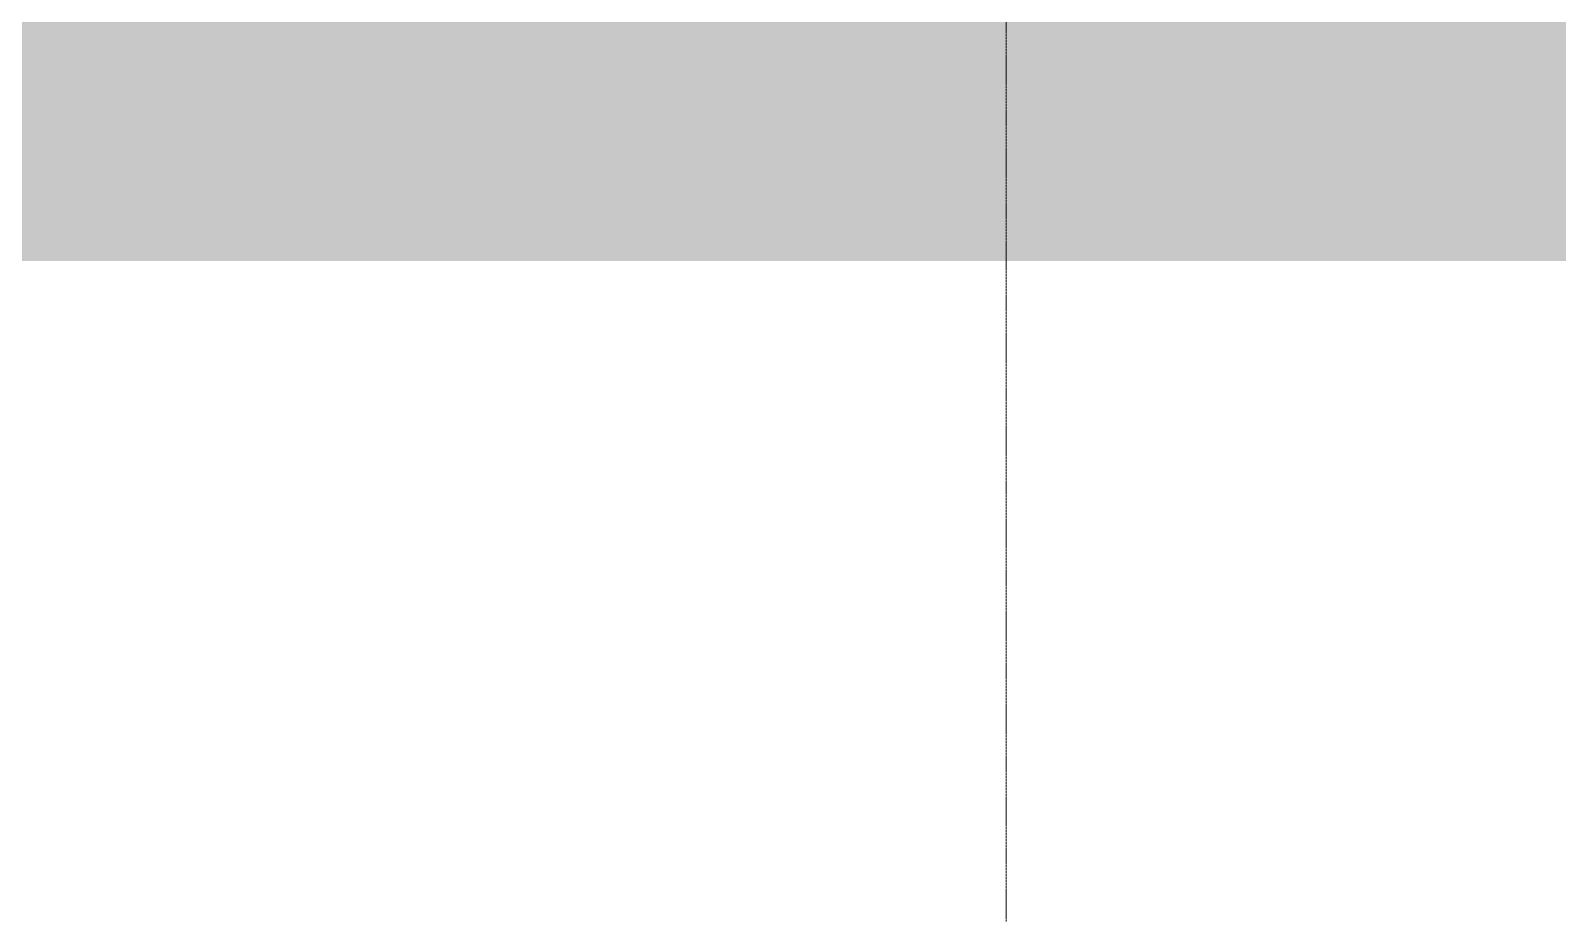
# Model space of a CAD drawing. Header units: inches. Extents: x 21380 to 98133, y -290 to 853.
# Drawn here: x 36721.2 to 37168.1, y -273.2 to -12.4 of the extents above; entities that cross this region are included whole.
import ezdxf

# ---------------------------------------------------------------- set-up
doc = ezdxf.new("R2010")
doc.units = ezdxf.units.IN
doc.header["$MEASUREMENT"] = 0
doc.linetypes.add('Grid Line 1_2_', pattern=[0.875, 0.5, -0.125, 0.125, -0.125])
doc.layers.add('C-TOPO', color=7, linetype='Continuous', lineweight=9)
doc.layers.add('S-GRID', color=1, linetype='Continuous', lineweight=9)

msp = doc.modelspace()

# ---------------------------------------------------------------- hatches: boundary and pattern name
at = {"layer": 'C-TOPO'}
h = msp.add_hatch(dxfattribs=at)
h.set_pattern_fill('FP_34', color=256, style=0, pattern_type=2)
h.set_pattern_definition([(0, (-87574.236, 98.42), (48, 48), [48, -48]), (0, (-87574.236, 116.42), (48, 48), [48, -48]), (0, (-87574.236, 134.42), (48, 48), [48, -48]), (90, (-87568.236, 140.42), (-48, 48), [48, -48]), (90, (-87550.236, 140.42), (-48, 48), [48, -48]), (90, (-87532.236, 140.42), (-48, 48), [48, -48])])
h.paths.add_polyline_path([(39527.78, -79.82), (39668.15, -79.82), (39668.15, 0), (39484.03, 0), (39484.03, -36), (39487.03, -36), (39487.03, -48), (39469.03, -48), (39469.03, -36), (39474.03, -36), (39474.03, -6), (35266.78, -6), (35266.78, -36), (35271.78, -36), (35271.78, -48), (35253.78, -48), (35253.78, -36), (35256.78, -36), (35256.78, 0), (35176.28, 0), (35176.28, -79.82), (39487.03, -79.82)], flags=0)

# ---------------------------------------------------------------- linework, layer by layer
at = {"layer": 'S-GRID', "linetype": 'Grid Line 1_2_'}
msp.add_line((37006.78, -273.16), (37006.78, 671.89), dxfattribs=at)
msp.add_line((37006.78, -273.16), (37006.78, 671.89), dxfattribs=at)

doc.saveas('drawing.dxf')
